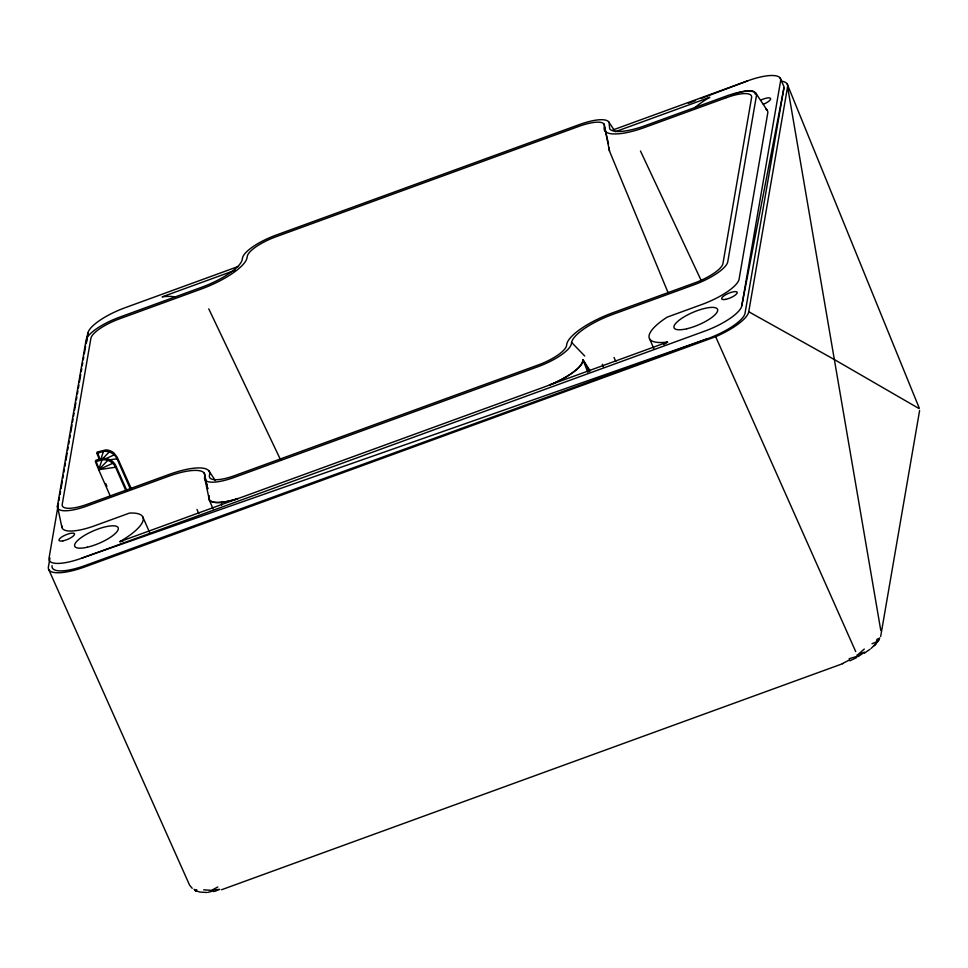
<?xml version="1.0" encoding="UTF-8"?>
<svg xmlns="http://www.w3.org/2000/svg" width="968" height="968" viewBox="0 0 968 968"><rect width="100%" height="100%" fill="white"/><g stroke="black" fill="none" stroke-linecap="round" stroke-linejoin="round"><path stroke-width="1.45" d="M213.383 891.588L213.383 890.959M919.6 410.589L880.674 636.436M217.812 886.978L212.173 890.04L212.089 891.213L207.951 892.387M196.056 891.056L196.153 889.737M86.273 343.592L87.882 333.149A37.873 10.975 -23.1 0 1 125.09 307.727L238.564 266.369M57.427 506.082L86.079 340.083A34.17 9.898 -23.1 0 1 119.645 317.153L201.38 287.363A41.588 12.052 -23.1 0 0 242.242 259.448L242.484 258.045A34.17 9.898 -23.1 0 1 276.049 235.115L579.626 124.485A34.17 9.898 -23.1 0 1 609.247 124.388L609.695 128.913A41.588 12.052 -23.1 0 0 645.063 125.683L726.799 95.892A34.158 9.898 -23.1 0 1 756.419 95.796L727.755 261.796A34.17 9.898 -23.1 0 1 694.189 284.725L612.466 314.515A41.588 12.052 -23.1 0 0 571.604 342.43L571.362 343.834A34.17 9.898 -23.1 0 1 537.797 366.775L234.22 477.406A34.17 9.898 -23.1 0 1 204.599 477.502L204.841 476.087A41.588 12.052 -23.1 0 0 168.783 476.208L87.047 505.986A34.17 9.898 -23.1 0 1 57.427 506.082L61.916 527.403M58.479 503.445L49.017 558.234A37.873 10.975 -23.1 0 0 81.857 558.125L707.741 338.643A37.982 10.999 -23.1 0 0 745.058 313.136L783.911 88.064A37.982 10.999 -23.1 0 0 783.427 85.402L780.123 77.984M58.987 500.48L59.496 497.516M60.016 494.563L60.524 491.599M61.032 488.634L62.315 481.229M62.823 478.277L63.331 475.312M63.852 472.348L64.36 469.383M64.868 466.419L65.376 463.466M65.897 460.502L67.167 453.097M67.687 450.132L68.196 447.18M68.704 444.215L69.212 441.251M69.732 438.286L70.24 435.334M70.749 432.369L72.031 424.964M72.54 422L73.048 419.035M73.556 416.083L74.076 413.118M74.584 410.154L75.867 402.749M76.375 399.784L76.883 396.832M77.392 393.867L77.912 390.903M78.42 387.938L78.928 384.986M79.437 382.021L80.719 374.616M81.227 371.651L81.748 368.687M82.256 365.735L82.764 362.77M83.272 359.806L83.793 356.841M84.301 353.889L85.571 346.483M86.092 343.519L87.882 333.149M49.949 558.052L48.4 566.982A42.084 12.185 -23.1 0 0 84.894 566.873L715.667 336.695A42.084 12.197 -23.1 0 0 748.748 311.756L787.589 86.757A42.084 12.185 -23.1 0 0 781.031 81.118M110.207 495.918L98.675 469.734L95.445 461.821L95.675 460.514C102.463 456.63 112.445 458.142 115.821 465.802L126.917 490.643M99.595 459.969L96.909 453.387L97.127 452.08L105.778 449.914A12.62 11.822 8.7 0 1 113.849 452.891L117.285 457.356L131.454 489.106M125.913 490.691L115.579 467.217L98.675 469.734L98.918 468.343M668.331 293.268L609.513 151.105L604.431 126.142A28.967 8.385 -23.1 0 0 579.324 126.215L275.747 236.845A28.955 8.385 -23.1 0 0 247.3 256.29L247.046 257.694A46.791 13.552 -23.1 0 1 201.078 289.105L119.342 318.896A28.955 8.385 -23.1 0 0 90.895 338.328L62.23 504.328A28.955 8.385 -23.1 0 0 87.35 504.255L169.073 474.465A46.791 13.552 -23.1 0 1 209.645 474.332L209.403 475.748A28.955 8.385 -23.1 0 0 234.522 475.663L538.087 365.033A28.955 8.385 -23.1 0 0 566.546 345.588L566.788 344.184A46.791 13.552 -23.1 0 1 612.756 312.773L694.492 282.995A28.967 8.385 -23.1 0 0 722.951 263.55L751.604 97.55A28.967 8.385 -23.1 0 0 726.496 97.635M765.93 109.19A37.873 10.975 -23.1 0 1 767.757 113.062L739.104 279.062A37.873 10.975 -23.1 0 1 701.897 304.484L667.109 317.165A50.505 14.629 -23.1 0 0 667.569 342.043L549.376 385.119A38.115 11.035 -23.1 0 0 582.942 359.697L582.7 361.112A37.873 10.975 -23.1 0 1 545.492 386.534L241.915 497.165A37.873 10.975 -23.1 0 1 209.076 497.262L209.318 495.858A38.103 11.035 -23.1 0 0 238.031 498.58L119.838 541.656A50.505 14.629 -23.1 0 0 129.53 513.076L94.743 525.745A37.873 10.975 -23.1 0 1 61.904 525.854M81.857 558.125L704.583 331.189A37.885 10.975 -23.1 0 0 741.79 305.767L780.644 80.683A37.873 10.975 -23.1 0 0 747.804 80.792L613.046 129.906M741.79 305.767L783.911 88.064M100.612 459.873L103.503 451.33C108.997 450.664 114.768 453.665 117.031 458.771L130.402 489.155M112.796 463.273L98.675 469.734L102.039 459.776C107.533 459.098 113.304 462.111 115.579 467.217M874.987 645.099L879.743 637.96L876.996 639.328L876.318 641.965L872.011 643.744M879.198 639.8L873.668 646.14M102.172 459.207L109.287 451.887M98.675 469.734L107.823 460.32M871.127 648.427L875.883 643.684M864.279 649.044L858.156 654.392L864.533 652.166L858.18 656.594M870.026 649.274L864.412 653.182M663.794 344.487L667.569 342.043M842.39 663.588L849.565 659.898M849.843 660.817L856.656 657.587M103.987 459.534L114.248 454.827M688.393 103.261L695.472 100.587M701.135 98.446L747.804 80.792M235.26 270.217L162.092 296.873A50.493 14.629 -23.1 0 1 175.111 297.007M615.563 131.624L709.822 97.272A50.505 14.629 -23.1 0 0 695.024 107.533M726.496 97.635L644.761 127.413A46.791 13.552 -23.1 0 1 604.189 127.546M96.909 453.387L103.503 451.33M95.445 461.821L102.039 459.776M707.741 338.643L85.015 565.578A37.982 10.999 -23.1 0 1 52.078 565.675M842.813 663.637L221.587 889.737M849.105 658.736L857.091 656.34M196.819 889.858L194.762 890.379L199.904 892.085L206.934 892.472M108.585 460.03L117.031 458.771M119.838 541.656L122.815 541.269M212.173 890.04L219.784 889.362L214.618 891.407M203.679 889.822L210.83 890.318M856.886 655.046L858.313 655.699M196.54 891.286L194.072 889.277M748.748 311.756L834.053 359.382L919.08 408.581M192.196 888.309L189.571 885.115L48.763 569.632M571.604 342.43L584.708 355.994M755.851 93.23L767.128 110.231M608.678 121.823L615.128 131.527M208.87 470.823L215.319 480.539M587.854 372.341L582.942 359.697L590.262 370.913M582.942 359.697L589.306 371.543M208.773 308.865L280.647 459.981M640.465 151.008L701.425 281.022M105.681 483.504L106.916 486.251M715.667 336.695L855.712 651.597M142.792 516.948L149.592 532.376M602.29 364.295L603.451 366.957M649.673 338.994L653.811 348.589M614.051 357.458L615.769 361.451M208.931 499.113L213.02 508.841M197 509.446L198.743 513.621M97.671 453.375L99.293 457.295M95.675 460.514L98.373 467.036M787.226 84.107L919.128 407.782M603.947 123.965L608.497 144.014M204.151 472.965L205.773 480.128M206.414 482.996L207.721 488.719M205.156 477.502L205.797 480.322M206.438 483.153L207.721 488.804M608.666 147.317L609.513 151.105M204.599 477.502L209.088 498.81M880.783 630.422L787.589 86.757M221.442 502.38L221.708 505.187M761.417 99.813A8.422 2.444 -23.1 0 1 770.625 98.518A8.422 2.444 -23.1 0 1 763.377 104.266M731.142 95.384A23.607 6.837 -23.1 0 1 755.052 93.969M62.884 540.87A8.422 2.444 -23.1 0 0 74.572 534.082A8.422 2.444 -23.1 0 0 62.872 536.308A8.422 2.444 -23.1 0 0 62.884 540.87M725.54 299.378A8.422 2.444 -23.1 0 0 737.241 292.59A8.422 2.444 -23.1 0 0 725.528 294.817A8.422 2.444 -23.1 0 0 725.54 299.378M87.35 547.21A23.607 6.837 -23.1 0 0 118.229 527.899A23.607 6.837 -23.1 0 0 83.768 535.873A23.607 6.837 -23.1 0 0 87.35 547.21M686.711 328.793A23.607 6.837 -23.1 0 0 717.59 309.47A23.607 6.837 -23.1 0 0 683.13 317.444A23.607 6.837 -23.1 0 0 686.711 328.793"/></g></svg>
